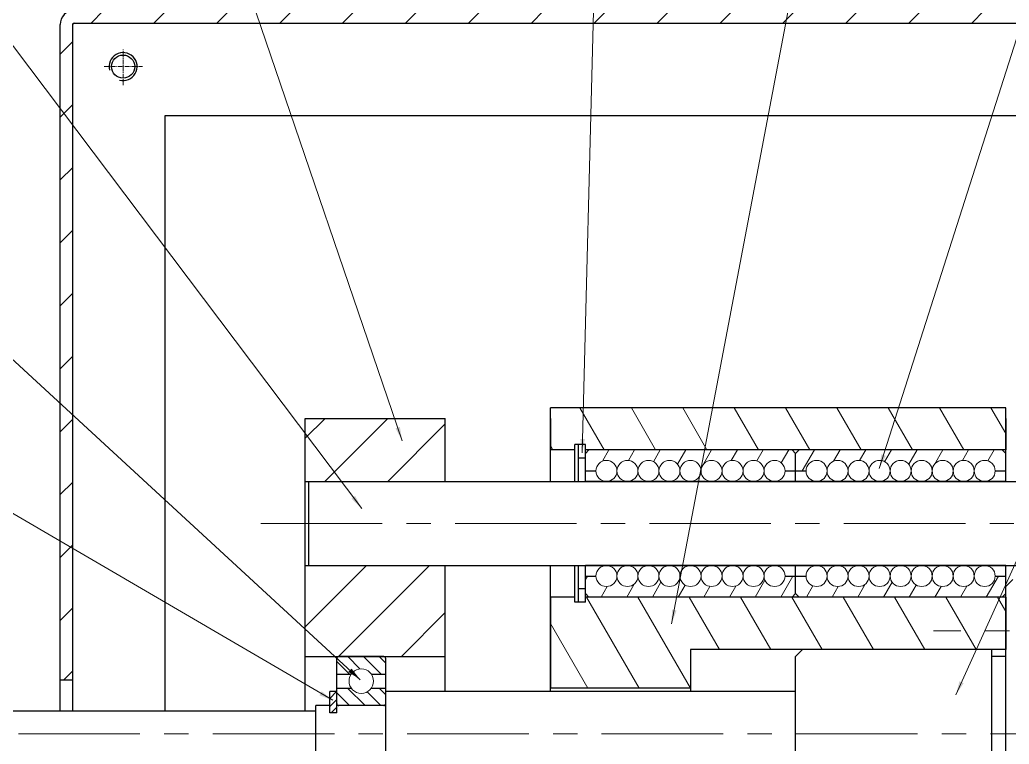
# Model space of a CAD drawing. Header units: millimetres. Extents: x 348 to 7549, y -2121 to -1262.
# Drawn here: x 559 to 700.2, y -1507.9 to -1404.5 of the extents above; entities that cross this region are included whole.
import ezdxf

# ---------------------------------------------------------------- set-up
doc = ezdxf.new("R2010")
doc.units = ezdxf.units.MM
doc.header["$LTSCALE"] = 46.255
doc.linetypes.add('CENTER', pattern=[0.6, 0.375, -0.075, 0.075, -0.075])
doc.layers.get('0').update_dxf_attribs({"linetype": 'CONTINUOUS'})
doc.layers.add('02___PRT_ALL_AXES', color=7, linetype='CONTINUOUS')
for name, color, linetype, lineweight in [('dim', 82, 'CONTINUOUS', 9), ('中心线', 2, 'CENTER', 13), ('剖面线', 4, 'CONTINUOUS', 13), ('粗实线', 7, 'CONTINUOUS', 20)]:
    doc.layers.add(name, color=color, linetype=linetype, lineweight=lineweight)
doc.styles.add('ROMANC', font='romanc.shx', dxfattribs={"bigfont": 'gbcbig.shx'})
doc.dimstyles.new('YanXiu', dxfattribs={"dimtxt": 2.5, "dimasz": 2.2, "dimexe": 0.66, "dimexo": 0.66, "dimgap": 0.66, "dimtad": 0, "dimtoh": 1, "dimdsep": 46, "dimtxsty": 'ROMANC', "dimcen": 0, "dimclrd": 256, "dimclre": 131, "dimclrt": 42, "dimazin": 2, "dimtfac": 1, "dimtofl": 0, "dimtmove": 0, "dimatfit": 3, "dimfxl": 1, "dimlwd": 5, "dimlwe": 5, "dimarcsym": 0})
pattern_1 = [(45, (-2663.8246, -1387.07), (-4.490128, 4.490128), [])]

msp = doc.modelspace()

# ---------------------------------------------------------------- hatches: boundary and pattern name
at = {"layer": '剖面线'}
h = msp.add_hatch(dxfattribs=at)
h.set_pattern_fill('LINE', color=256, scale=2, angle=45, style=0)
h.set_pattern_definition(pattern_1)
edge = h.paths.add_edge_path()
edge.add_spline(control_points=[(566.69165, -1404.96707), (566.69051, -1404.96718), (566.68783, -1404.96746), (566.68361, -1404.96799), (566.67899, -1404.96868), (566.67436, -1404.96948), (566.66971, -1404.9704), (566.66505, -1404.97143), (566.66038, -1404.97259), (566.65583, -1404.97383), (566.65284, -1404.97473), (566.65139, -1404.97517)], knot_values=[0.253872216, 0.253872216, 0.253872216, 0.253872216, 0.257320241, 0.261952689, 0.266621529, 0.271325905, 0.276064908, 0.280837577, 0.285642898, 0.290479808, 0.295009324, 0.295009324, 0.295009324, 0.295009324], degree=3, periodic=0)
edge.add_arc((566.71077, -1405.16616), 0.2, 90, 107.2690856, ccw=False)
edge.add_line((566.71077, -1404.96616), (789.73113, -1404.96616))
edge.add_line((789.73113, -1404.96616), (789.73113, -1403.16616))
edge.add_line((789.73113, -1403.16616), (566.71077, -1403.16616))
edge.add_arc((566.71077, -1405.16616), 2, 90, 180)
edge.add_line((564.71077, -1405.16616), (564.71077, -1498.66616))
edge.add_line((564.71077, -1498.66616), (566.51077, -1498.66616))
edge.add_line((566.51077, -1498.66616), (566.51077, -1405.01108))
edge = h.paths.add_edge_path()
edge.add_line((566.51077, -1513.66616), (564.71077, -1513.66616))
edge.add_line((564.71077, -1513.66616), (564.71077, -1561.16616))
edge.add_arc((566.71077, -1561.16616), 2, 180, 270)
edge.add_line((566.71077, -1563.16616), (573.71077, -1563.16616))
edge.add_line((573.71077, -1563.16616), (573.71077, -1561.36616))
edge.add_line((573.71077, -1561.36616), (566.55539, -1561.36616))
edge.add_spline(control_points=[(566.51157, -1561.18412), (566.51157, -1561.18412), (566.51171, -1561.18565), (566.51202, -1561.18872), (566.5126, -1561.19331), (566.51329, -1561.19793), (566.51409, -1561.20257), (566.51501, -1561.20722), (566.51604, -1561.21187), (566.51719, -1561.21654), (566.51843, -1561.22105), (566.51931, -1561.224), (566.51974, -1561.2254)], knot_values=[0.017986214, 0.017986214, 0.017986214, 0.017986214, 0.017994779, 0.02259003, 0.027222478, 0.031891319, 0.036595694, 0.041334697, 0.046107366, 0.050912687, 0.055749597, 0.060146177, 0.060146177, 0.060146177, 0.060146177], degree=3, periodic=0)
edge.add_arc((566.71077, -1561.16616), 0.2, 180, 197.2310018, ccw=False)
edge.add_line((566.51077, -1561.16616), (566.51077, -1513.66616))
h.paths.add_polyline_path([(767.71077, -1561.36616), (573.71077, -1561.36616), (573.71077, -1563.16616), (767.71077, -1563.16616)])
h.paths.add_polyline_path([(789.73113, -1561.36616), (767.71077, -1561.36616), (767.71077, -1563.16616), (789.73113, -1563.16616)])
edge = h.paths.add_edge_path()
edge.add_line((801.96338, -1561.36616), (801.96338, -1563.16616))
edge.add_line((801.96338, -1563.16616), (891.09854, -1563.16616))
edge.add_arc((891.09854, -1561.16616), 2, 270, 360)
edge.add_line((893.09854, -1561.16616), (893.09854, -1498.16616))
edge.add_line((893.09854, -1498.16616), (891.29854, -1498.16616))
edge.add_line((891.29854, -1498.16616), (891.29854, -1561.22195))
edge.add_spline(control_points=[(891.25373, -1561.29233), (891.25376, -1561.29229), (891.25487, -1561.29092), (891.25703, -1561.28819), (891.26012, -1561.28406), (891.2631, -1561.27987), (891.26596, -1561.27562), (891.2687, -1561.2713), (891.27132, -1561.26693), (891.27299, -1561.26399), (891.27381, -1561.26251)], knot_values=[0.10052688, 0.10052688, 0.10052688, 0.10052688, 0.100666818, 0.105826766, 0.110978112, 0.116119176, 0.121248294, 0.126363827, 0.131464165, 0.136523979, 0.136523979, 0.136523979, 0.136523979], degree=3, periodic=0)
edge.add_arc((891.09854, -1561.16616), 0.2, 270, 331.20048, ccw=False)
edge.add_line((891.09854, -1561.36616), (801.96338, -1561.36616))
h.paths.add_polyline_path([(893.09854, -1446.66616), (891.29854, -1446.66616), (891.29854, -1478.16616), (893.09854, -1478.16616)])
edge = h.paths.add_edge_path()
edge.add_line((891.09854, -1403.16616), (801.96338, -1403.16616))
edge.add_line((801.96338, -1403.16616), (801.96338, -1404.96616))
edge.add_line((801.96338, -1404.96616), (891.15471, -1404.96616))
edge.add_spline(control_points=[(891.22555, -1405.01166), (891.22523, -1405.0114), (891.22359, -1405.01006), (891.22057, -1405.00767), (891.21645, -1405.00458), (891.21226, -1405.00161), (891.208, -1404.99874), (891.20368, -1404.996), (891.19949, -1404.99348), (891.19672, -1404.99191), (891.19542, -1404.99119)], knot_values=[0.176545427, 0.176545427, 0.176545427, 0.176545427, 0.177767288, 0.182927236, 0.188078582, 0.193219646, 0.198348763, 0.203464297, 0.208564634, 0.21302454, 0.21302454, 0.21302454, 0.21302454], degree=3, periodic=0)
edge.add_arc((891.09854, -1405.16616), 0.2, 0, 61.0286142, ccw=False)
edge.add_line((891.29854, -1405.16616), (891.29854, -1439.66616))
edge.add_line((891.29854, -1439.66616), (893.09854, -1439.66616))
edge.add_line((893.09854, -1439.66616), (893.09854, -1405.16616))
edge.add_arc((891.09854, -1405.16616), 2, 0, 90)
h = msp.add_hatch(dxfattribs=at)
h.set_pattern_fill('LINE', color=256, scale=2, angle=45, style=0)
h.set_pattern_definition(pattern_1)
h.paths.add_polyline_path([(619.71077, -1461.36616), (599.71077, -1461.36616), (599.71077, -1470.36616), (619.71077, -1470.36616)])
h.paths.add_polyline_path([(619.71077, -1482.36616), (599.71077, -1482.36616), (599.71077, -1495.36616), (619.71077, -1495.36616)])
h.paths.add_polyline_path([(619.71077, -1517.36616), (599.71077, -1517.36616), (599.71077, -1530.36616), (619.71077, -1530.36616)])
h.paths.add_polyline_path([(619.71077, -1542.36616), (599.71077, -1542.36616), (599.71077, -1561.36616), (619.71077, -1561.36616)])
h = msp.add_hatch(dxfattribs=at)
h.set_pattern_fill('LINE', color=256, angle=60, style=0)
h.set_pattern_definition([(60, (-2651.3246, -1387.0697), (-2.7496307, 1.5875), [])])
h.paths.add_polyline_path([(669.71077, -1466.36616), (669.21077, -1465.86616), (640.21076, -1465.86616), (639.71077, -1466.36616), (639.71077, -1468.86616), (641.21077, -1468.86616, -1), (644.21077, -1468.86616, -1), (647.21077, -1468.86616, -1), (650.21077, -1468.86616, -1), (653.21077, -1468.86616, -1), (656.21077, -1468.86616, -1), (659.21077, -1468.86616, -1), (662.21077, -1468.86616, -1), (665.21077, -1468.86616, -1), (668.21077, -1468.86616), (669.71077, -1468.86616)])
h.paths.add_polyline_path([(699.71077, -1466.36616), (699.21077, -1465.86616), (670.21076, -1465.86616), (669.71077, -1466.36616), (669.71077, -1468.86616), (671.21077, -1468.86616, -1), (674.21077, -1468.86616, -1), (677.21077, -1468.86616, -1), (680.21077, -1468.86616, -1), (683.21077, -1468.86616, -1), (686.21077, -1468.86616, -1), (689.21077, -1468.86616, -1), (692.21077, -1468.86616, -1), (695.21077, -1468.86616, -1), (698.21077, -1468.86616), (699.71077, -1468.86616)])
h.paths.add_polyline_path([(669.71077, -1483.86616), (668.21077, -1483.86616, -1), (665.21077, -1483.86616, -1), (662.21077, -1483.86616, -1), (659.21077, -1483.86616, -1), (656.21077, -1483.86616, -1), (653.21077, -1483.86616, -1), (650.21077, -1483.86616, -1), (647.21077, -1483.86616, -1), (644.21077, -1483.86616, -1), (641.21077, -1483.86616), (639.71077, -1483.86616), (639.71077, -1486.36616), (640.21076, -1486.86616), (669.21077, -1486.86616), (669.71077, -1486.36616)])
h.paths.add_polyline_path([(699.71077, -1485.36617), (699.71077, -1483.86616), (698.21077, -1483.86616, -1), (695.21077, -1483.86616, -1), (692.21077, -1483.86616, -1), (689.21077, -1483.86616, -1), (686.21077, -1483.86616, -1), (683.21077, -1483.86616, -1), (680.21077, -1483.86616, -1), (677.21077, -1483.86616, -1), (674.21077, -1483.86616, -1), (671.21077, -1483.86616), (669.71077, -1483.86616), (669.71077, -1486.36616), (670.21076, -1486.86616), (699.21077, -1486.86616), (699.71077, -1486.36616)])
h.paths.add_polyline_path([(669.71077, -1526.36616), (669.21077, -1525.86616), (640.21076, -1525.86616), (639.71077, -1526.36616), (639.71077, -1528.86616), (641.21077, -1528.86616, -1), (644.21077, -1528.86616, -1), (647.21077, -1528.86616, -1), (650.21077, -1528.86616, -1), (653.21077, -1528.86616, -1), (656.21077, -1528.86616, -1), (659.21077, -1528.86616, -1), (662.21077, -1528.86616, -1), (665.21077, -1528.86616, -1), (668.21077, -1528.86616), (669.71077, -1528.86616)])
h.paths.add_polyline_path([(699.71077, -1526.36616), (699.21077, -1525.86616), (670.21076, -1525.86616), (669.71077, -1526.36616), (669.71077, -1528.86616), (671.21077, -1528.86616, -1), (674.21077, -1528.86616, -1), (677.21077, -1528.86616, -1), (680.21077, -1528.86616, -1), (683.21077, -1528.86616, -1), (686.21077, -1528.86616, -1), (689.21077, -1528.86616, -1), (692.21077, -1528.86616, -1), (695.21077, -1528.86616, -1), (698.21077, -1528.86616), (699.71077, -1528.86616)])
h.paths.add_polyline_path([(669.71077, -1543.86616), (668.21077, -1543.86616, -1), (665.21077, -1543.86616, -1), (662.21077, -1543.86616, -1), (659.21077, -1543.86616, -1), (656.21077, -1543.86616, -1), (653.21077, -1543.86616, -1), (650.21077, -1543.86616, -1), (647.21077, -1543.86616, -1), (644.21077, -1543.86616, -1), (641.21077, -1543.86616), (639.71077, -1543.86616), (639.71077, -1546.36616), (640.21076, -1546.86616), (669.21077, -1546.86616), (669.71077, -1546.36616)])
h.paths.add_polyline_path([(699.71077, -1543.86616), (698.21077, -1543.86616, -1), (695.21077, -1543.86616, -1), (692.21077, -1543.86616, -1), (689.21077, -1543.86616, -1), (686.21077, -1543.86616, -1), (683.21077, -1543.86616, -1), (680.21077, -1543.86616, -1), (677.21077, -1543.86616, -1), (674.21077, -1543.86616, -1), (671.21077, -1543.86616), (669.71077, -1543.86616), (669.71077, -1546.36616), (670.21076, -1546.86616), (699.21077, -1546.86616), (699.71077, -1546.36616)])
h = msp.add_hatch(dxfattribs=at)
h.set_pattern_fill('LINE', color=256, scale=0.5, angle=135, style=0)
h.set_pattern_definition([(135, (-2665.8246, -1387.0697), (-1.122532, -1.122532), [])])
h.paths.add_polyline_path([(610.91077, -1495.36616), (604.51077, -1495.36616, 0.414213562), (604.21077, -1495.66616), (604.21077, -1497.88616), (606.2609, -1497.88616, -0.531085005), (609.16063, -1497.88616), (611.21077, -1497.88616), (611.21077, -1495.66616, 0.414213562)])
h.paths.add_polyline_path([(611.21077, -1499.84616), (609.16063, -1499.84616, -0.531085005), (606.2609, -1499.84616), (604.21077, -1499.84616), (604.21077, -1502.06616, 0.414213562), (604.51077, -1502.36616), (610.91077, -1502.36616, 0.414213562), (611.21077, -1502.06616)])
h = msp.add_hatch(dxfattribs=at)
h.set_pattern_fill('LINE', color=256, scale=0.25, angle=45, style=0)
h.set_pattern_definition([(45, (-2665.82456, -1387.06975), (-0.561266, 0.561266), [])])
h.paths.add_polyline_path([(603.21077, -1503.36616), (604.21077, -1503.36616), (604.21077, -1500.36616), (603.21077, -1500.36616)])
h.paths.add_polyline_path([(604.21077, -1509.36616), (603.21077, -1509.36616), (603.21077, -1512.36616), (604.21077, -1512.36616)])

# ---------------------------------------------------------------- linework, layer by layer
at = {"color": 7, "linetype": 'Continuous'}
for p, q in [((564.71077, -1498.66616), (564.71077, -1405.16616)), ((564.71077, -1503.16616), (564.71077, -1405.16616)), ((566.51077, -1498.66616), (566.51077, -1405.16616)), ((566.51077, -1503.16616), (566.51077, -1405.16616)), ((566.71077, -1404.96616), (789.73113, -1404.96616)), ((566.71077, -1404.96616), (789.73113, -1404.96616)), ((579.71077, -1503.16616), (579.71077, -1418.16616)), ((579.71077, -1418.16616), (789.73113, -1418.16616)), ((634.71077, -1470.36616), (634.71077, -1459.86616)), ((699.71077, -1459.86616), (634.71077, -1459.86616)), ((699.71077, -1470.36616), (699.71077, -1459.86616)), ((599.71077, -1470.36616), (599.71077, -1461.36616)), ((599.71077, -1461.36616), (619.71077, -1461.36616)), ((599.71077, -1503.16616), (599.71077, -1461.36616)), ((599.71077, -1461.36616), (619.71077, -1461.36616)), ((619.71077, -1470.36616), (619.71077, -1461.36616)), ((619.71077, -1470.36616), (619.71077, -1461.36616)), ((634.71077, -1461.36616), (634.71077, -1465.86616)), ((699.71077, -1461.36616), (699.71077, -1465.86616)), ((638.21077, -1465.86616), (634.71077, -1465.86616)), ((638.21077, -1465.86616), (634.71077, -1465.86616)), ((639.71077, -1465.11616), (638.21077, -1465.11616)), ((638.21077, -1465.86616), (638.21077, -1465.11616)), ((638.21077, -1470.36616), (638.21077, -1465.11616)), ((639.71077, -1465.11616), (638.21077, -1465.11616)), ((638.71077, -1467.03543), (638.71077, -1465.11616)), ((639.71077, -1465.11616), (638.71077, -1465.11616)), ((638.71077, -1470.36616), (638.71077, -1465.11616)), ((639.71077, -1467.03543), (639.71077, -1465.11616)), ((639.71077, -1465.86616), (639.71077, -1465.11616)), ((639.71077, -1470.36616), (639.71077, -1465.11616)), ((639.71077, -1466.36616), (640.21076, -1465.86616)), ((699.71077, -1465.86616), (639.71077, -1465.86616)), ((639.71077, -1466.36616), (640.21076, -1465.86616)), ((699.71077, -1465.86616), (639.71077, -1465.86616)), ((669.21077, -1465.86616), (640.21076, -1465.86616)), ((669.71077, -1466.36616), (669.21077, -1465.86616)), ((669.71077, -1466.36616), (669.21077, -1465.86616)), ((669.71077, -1466.36616), (670.21076, -1465.86616)), ((669.71077, -1466.36616), (670.21076, -1465.86616)), ((699.21077, -1465.86616), (670.21076, -1465.86616)), ((699.71077, -1466.36616), (699.21077, -1465.86616)), ((699.71077, -1466.36616), (699.21077, -1465.86616)), ((639.71077, -1467.03543), (638.71077, -1467.03543)), ((639.71077, -1467.03543), (638.71077, -1467.03543)), ((639.71077, -1470.36616), (639.71077, -1466.36616)), ((639.71077, -1470.36616), (639.71077, -1466.36616)), ((669.71077, -1470.36616), (669.71077, -1466.36616)), ((669.71077, -1470.36616), (669.71077, -1466.36616)), ((669.71077, -1470.36616), (669.71077, -1466.36616)), ((699.71077, -1470.36616), (699.71077, -1466.36616)), ((639.71077, -1468.86616), (641.21077, -1468.86616)), ((668.21077, -1468.86616), (671.21077, -1468.86616)), ((698.21077, -1468.86616), (699.71077, -1468.86616)), ((599.71077, -1470.36616), (619.71077, -1470.36616)), ((599.71077, -1470.36616), (789.73113, -1470.36616)), ((600.21077, -1482.36616), (600.21077, -1470.36616)), ((600.21077, -1470.36616), (789.73113, -1470.36616)), ((600.21077, -1482.36616), (600.21077, -1470.36616)), ((669.71077, -1470.36616), (639.71077, -1470.36616)), ((699.71077, -1470.36616), (669.71077, -1470.36616)), ((599.71077, -1495.36616), (599.71077, -1482.36616)), ((599.71077, -1482.36616), (619.71077, -1482.36616)), ((599.71077, -1482.36616), (789.73113, -1482.36616)), ((600.21077, -1482.36616), (789.73113, -1482.36616)), ((619.71077, -1495.36616), (619.71077, -1482.36616)), ((619.71077, -1500.36616), (619.71077, -1482.36616)), ((634.71077, -1500.36616), (634.71077, -1482.36616)), ((638.21077, -1487.61616), (638.21077, -1482.36616)), ((638.71077, -1487.61616), (638.71077, -1482.36616)), ((639.71077, -1486.36616), (639.71077, -1482.36616)), ((669.71077, -1482.36616), (639.71077, -1482.36616)), ((639.71077, -1486.36616), (639.71077, -1482.36616)), ((639.71077, -1487.61616), (639.71077, -1482.36616)), ((669.71077, -1486.36616), (669.71077, -1482.36616)), ((669.71077, -1486.36616), (669.71077, -1482.36616)), ((699.71077, -1482.36616), (669.71077, -1482.36616)), ((669.71077, -1486.36616), (669.71077, -1482.36616)), ((699.71077, -1486.36616), (699.71077, -1482.36616)), ((639.71077, -1483.86616), (641.21077, -1483.86616)), ((668.21077, -1483.86616), (671.21077, -1483.86616)), ((698.21077, -1483.86616), (699.71077, -1483.86616)), ((699.71077, -1485.36617), (700.71077, -1484.36616)), ((699.71077, -1485.36617), (700.71077, -1484.36616)), ((638.71077, -1487.61616), (638.71077, -1485.69689)), ((639.71077, -1485.69689), (638.71077, -1485.69689)), ((639.71077, -1485.69689), (638.71077, -1485.69689)), ((639.71077, -1487.61616), (639.71077, -1485.69689)), ((699.71077, -1526.36616), (699.71077, -1485.36617)), ((634.71077, -1486.86616), (634.71077, -1499.86616)), ((638.21077, -1486.86616), (634.71077, -1486.86616)), ((638.21077, -1486.86616), (634.71077, -1486.86616)), ((638.21077, -1487.61616), (638.21077, -1486.86616)), ((639.71077, -1486.36616), (640.21076, -1486.86616)), ((639.71077, -1486.36616), (640.21076, -1486.86616)), ((699.71077, -1486.86616), (639.71077, -1486.86616)), ((699.71077, -1486.86616), (639.71077, -1486.86616)), ((639.71077, -1487.61616), (639.71077, -1486.86616)), ((669.21077, -1486.86616), (640.21076, -1486.86616)), ((669.71077, -1486.36616), (669.21077, -1486.86616)), ((669.71077, -1486.36616), (669.21077, -1486.86616)), ((669.71077, -1486.36616), (670.21076, -1486.86616)), ((669.71077, -1486.36616), (670.21076, -1486.86616)), ((699.21077, -1486.86616), (670.21076, -1486.86616)), ((699.71077, -1486.36616), (699.21077, -1486.86616)), ((699.71077, -1486.36616), (699.21077, -1486.86616)), ((699.71077, -1486.86616), (699.71077, -1494.36616)), ((639.71077, -1487.61616), (638.21077, -1487.61616)), ((639.71077, -1487.61616), (638.21077, -1487.61616)), ((639.71077, -1487.61616), (638.71077, -1487.61616)), ((699.71077, -1494.36616), (654.71077, -1494.36616)), ((654.71077, -1494.36616), (654.71077, -1499.86616)), ((654.71077, -1494.36616), (654.71077, -1500.36616)), ((699.71077, -1494.36616), (654.71077, -1494.36616)), ((669.71076, -1495.36616), (670.71076, -1494.36616)), ((669.71077, -1495.36616), (670.71076, -1494.36616)), ((697.71077, -1494.36616), (670.71076, -1494.36616)), ((697.71077, -1518.36616), (697.71077, -1494.36616)), ((599.71077, -1495.36616), (619.71077, -1495.36616)), ((599.71077, -1495.36616), (619.71077, -1495.36616)), ((604.21077, -1497.88616), (604.21077, -1495.66616)), ((604.21077, -1503.36616), (604.21077, -1495.66616)), ((610.91077, -1495.36616), (604.51077, -1495.36616)), ((611.21077, -1497.88616), (611.21077, -1495.66616)), ((611.21077, -1517.06616), (611.21077, -1495.66616)), ((669.71077, -1517.36616), (669.71077, -1495.36616)), ((699.71077, -1495.36616), (697.71077, -1495.36616)), ((699.71077, -1495.36616), (697.71077, -1495.36616)), ((604.21077, -1497.88616), (606.2609, -1497.88616)), ((604.21077, -1497.88616), (606.2609, -1497.88616)), ((609.16063, -1497.88616), (611.21077, -1497.88616)), ((609.16063, -1497.88616), (611.21077, -1497.88616)), ((564.71077, -1498.66616), (566.51077, -1498.66616)), ((564.71077, -1498.66616), (566.51077, -1498.66616)), ((604.21077, -1502.06616), (604.21077, -1499.84616)), ((604.21077, -1499.84616), (606.2609, -1499.84616)), ((604.21077, -1499.84616), (606.2609, -1499.84616)), ((609.16063, -1499.84616), (611.21077, -1499.84616)), ((609.16063, -1499.84616), (611.21077, -1499.84616)), ((611.21077, -1502.06616), (611.21077, -1499.84616)), ((654.71077, -1499.86616), (634.71077, -1499.86616)), ((654.71077, -1499.86616), (634.71077, -1499.86616)), ((603.21077, -1503.36616), (603.21077, -1500.36616)), ((604.21077, -1500.36616), (603.21077, -1500.36616)), ((603.21077, -1503.36616), (603.21077, -1500.36616)), ((604.21077, -1500.36616), (603.21077, -1500.36616)), ((604.21077, -1503.36616), (604.21077, -1500.36616)), ((611.21077, -1502.36616), (611.21077, -1500.36616)), ((669.71077, -1500.36616), (611.21077, -1500.36616)), ((657.21077, -1500.36616), (613.21077, -1500.36616)), ((603.21077, -1502.36616), (601.21077, -1502.36616)), ((601.21077, -1510.36616), (601.21077, -1502.36616)), ((604.21077, -1502.56616), (604.21077, -1502.36616)), ((611.21077, -1502.36616), (604.21077, -1502.36616)), ((611.21077, -1502.36616), (604.21077, -1502.36616)), ((610.91077, -1502.36616), (604.51077, -1502.36616)), ((601.21077, -1503.16616), (543.21077, -1503.16616)), ((601.21077, -1503.16616), (545.21077, -1503.16616)), ((604.21077, -1503.36616), (603.21077, -1503.36616)), ((604.21077, -1503.36616), (603.21077, -1503.36616))]:
    msp.add_line(p, q, dxfattribs=at)
for centre, radius, start, end in [((566.71077, -1405.16616), 2, 90, 180), ((566.71077, -1405.16616), 0.2, 90, 180), ((604.51077, -1495.66616), 0.3, 90, 180), ((610.91077, -1495.66616), 0.3, 0, 90), ((604.51077, -1502.06616), 0.3, 180, 270), ((610.91077, -1502.06616), 0.3, 270, 360)]:
    msp.add_arc(centre, radius, start, end, dxfattribs=at)
at = {"color": 2, "linetype": 'Continuous'}
msp.add_arc((573.71077, -1411.16616), 2, 255, 195, dxfattribs=at)
at = {"color": 7, "linetype": 'Continuous', "start_tangent": (0, 1), "end_tangent": (1, 0)}
msp.add_spline([(566.51077, -1405.16616), (566.51081, -1405.16172), (566.51096, -1405.15724), (566.51122, -1405.15273), (566.51157, -1405.14819), (566.51204, -1405.14362), (566.51262, -1405.13902), (566.5133, -1405.1344), (566.5141, -1405.12977), (566.51502, -1405.12512), (566.51606, -1405.12046), (566.51721, -1405.11579), (566.51849, -1405.11113), (566.51988, -1405.10646), (566.5214, -1405.10181), (566.52304, -1405.09717), (566.52481, -1405.09254), (566.5267, -1405.08794), (566.52871, -1405.08336), (566.53085, -1405.07881), (566.53311, -1405.0743), (566.53549, -1405.06983), (566.538, -1405.06541), (566.54062, -1405.06103), (566.54337, -1405.05672), (566.54623, -1405.05246), (566.5492, -1405.04827), (566.55229, -1405.04415), (566.55549, -1405.0401), (566.5588, -1405.03613), (566.56222, -1405.03224), (566.56573, -1405.02845), (566.56934, -1405.02474), (566.57305, -1405.02112), (566.57685, -1405.01761), (566.58074, -1405.0142), (566.58471, -1405.01089), (566.58875, -1405.00769), (566.59288, -1405.0046), (566.59707, -1405.00162), (566.60132, -1404.99876), (566.60564, -1404.99602), (566.61001, -1404.99339), (566.61444, -1404.99089), (566.61891, -1404.9885), (566.62342, -1404.98624), (566.62796, -1404.9841), (566.63254, -1404.98209), (566.63715, -1404.9802), (566.64177, -1404.97844), (566.64642, -1404.97679), (566.65107, -1404.97528), (566.65573, -1404.97388), (566.6604, -1404.9726), (566.66506, -1404.97145), (566.66972, -1404.97042), (566.67437, -1404.9695), (566.67901, -1404.9687), (566.68363, -1404.96801), (566.68822, -1404.96743), (566.69279, -1404.96697), (566.69734, -1404.96661), (566.70185, -1404.96636), (566.70633, -1404.96621), (566.71077, -1404.96616)], degree=3, dxfattribs=at)
at = {"layer": '02___PRT_ALL_AXES', "color": 7, "linetype": 'Continuous'}
msp.add_circle((573.71077, -1411.16616), 1.65, dxfattribs=at)
at = {"layer": '中心线', "ltscale": 0.036243}
for p, q in [((573.71077, -1413.82219), (573.71077, -1408.73638)), ((570.98842, -1411.16616), (576.48356, -1411.16616))]:
    msp.add_line(p, q, dxfattribs=at)
at = {"layer": '中心线'}
for p, q in [((593.34832, -1476.36616), (860.14253, -1476.36616)), ((721.06359, -1491.66616), (689.40825, -1491.66616)), ((881.39595, -1506.36616), (517.71141, -1506.36616))]:
    msp.add_line(p, q, dxfattribs=at)
at = {"layer": '剖面线'}
for p, q in [((638.93482, -1459.86616), (642.39892, -1465.86616)), ((646.26717, -1459.86616), (649.73127, -1465.86616)), ((653.59952, -1459.86616), (657.06362, -1465.86616)), ((660.93187, -1459.86616), (664.39597, -1465.86616)), ((668.26421, -1459.86616), (671.72832, -1465.86616)), ((675.59656, -1459.86616), (679.06066, -1465.86616)), ((682.92891, -1459.86616), (686.39301, -1465.86616)), ((690.26126, -1459.86616), (693.72536, -1465.86616)), ((697.59361, -1459.86616), (699.71077, -1463.53318)), ((634.71077, -1465.24988), (635.06657, -1465.86616)), ((639.85858, -1486.86616), (647.36413, -1499.86616)), ((647.19093, -1486.86616), (654.69648, -1499.86616)), ((654.52328, -1486.86616), (658.8534, -1494.36616)), ((661.85563, -1486.86616), (666.18575, -1494.36616)), ((669.18797, -1486.86616), (673.5181, -1494.36616)), ((676.52032, -1486.86616), (680.85045, -1494.36616)), ((683.85267, -1486.86616), (688.1828, -1494.36616)), ((691.18502, -1486.86616), (695.51515, -1494.36616)), ((698.51737, -1486.86616), (699.71077, -1488.93318)), ((634.71077, -1490.64988), (640.03179, -1499.86616))]:
    msp.add_line(p, q, dxfattribs=at)
at = {"layer": '粗实线'}
for centre, radius in [((642.71077, -1468.86616), 1.5), ((645.71077, -1468.86616), 1.5), ((648.71077, -1468.86616), 1.5), ((651.71077, -1468.86616), 1.5), ((654.71077, -1468.86616), 1.5), ((657.71077, -1468.86616), 1.5), ((660.71077, -1468.86616), 1.5), ((663.71077, -1468.86616), 1.5), ((666.71077, -1468.86616), 1.5), ((672.71077, -1468.86616), 1.5), ((675.71077, -1468.86616), 1.5), ((678.71077, -1468.86616), 1.5), ((681.71077, -1468.86616), 1.5), ((684.71077, -1468.86616), 1.5), ((687.71077, -1468.86616), 1.5), ((690.71077, -1468.86616), 1.5), ((693.71077, -1468.86616), 1.5), ((696.71077, -1468.86616), 1.5), ((642.71077, -1483.86616), 1.5), ((645.71077, -1483.86616), 1.5), ((648.71077, -1483.86616), 1.5), ((651.71077, -1483.86616), 1.5), ((654.71077, -1483.86616), 1.5), ((657.71077, -1483.86616), 1.5), ((660.71077, -1483.86616), 1.5), ((663.71077, -1483.86616), 1.5), ((666.71077, -1483.86616), 1.5), ((672.71077, -1483.86616), 1.5), ((675.71077, -1483.86616), 1.5), ((678.71077, -1483.86616), 1.5), ((681.71077, -1483.86616), 1.5), ((684.71077, -1483.86616), 1.5), ((687.71077, -1483.86616), 1.5), ((690.71077, -1483.86616), 1.5), ((693.71077, -1483.86616), 1.5), ((696.71077, -1483.86616), 1.5), ((607.71077, -1498.86616), 1.75)]:
    msp.add_circle(centre, radius, dxfattribs=at)

# ---------------------------------------------------------------- leaders
at = {"layer": 'dim'}
for points in [[(607.78205, -1474.23285), (536.27367, -1379.47705)], [(613.55745, -1464.57819), (584.51373, -1379.47705)], [(639.2546, -1466.30124), (641.48503, -1379.47705)], [(652.01665, -1490.68079), (673.14255, -1379.47705)], [(681.66882, -1468.50321), (710.07635, -1379.47705)], [(692.58826, -1500.84193), (747.25862, -1379.85353)], [(607.56603, -1498.66439), (496.29616, -1396.28636)], [(603.62789, -1501.60539), (497.21045, -1439.49162)]]:
    msp.add_leader(points, dimstyle='YanXiu', override={"dimasz": 2, "dimgap": 0.66, "dimtad": 0}, dxfattribs=at)

doc.saveas('drawing.dxf')
